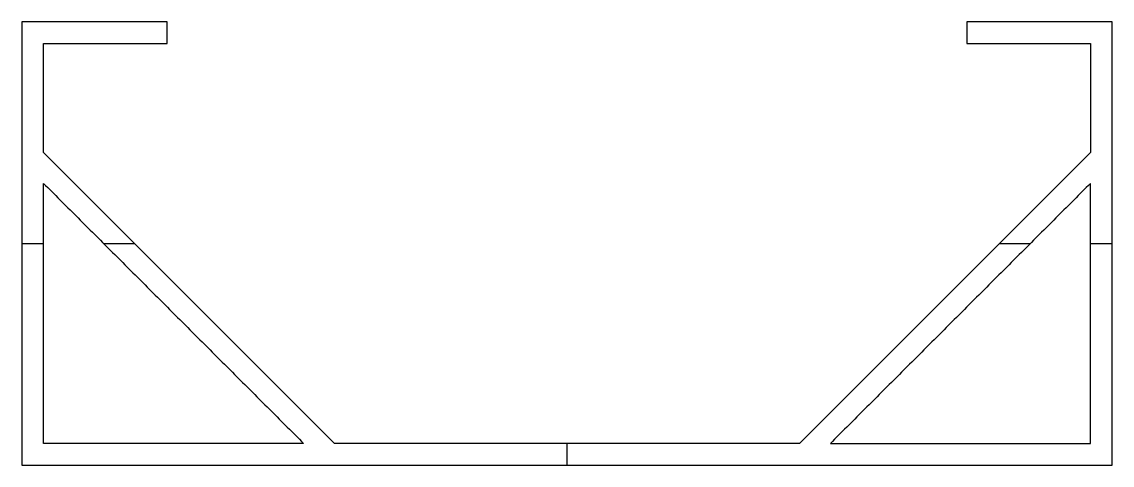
# Model space of a CAD drawing. Header units: millimetres. Extents: x 0 to 150, y 0 to 61.
import ezdxf

# ---------------------------------------------------------------- set-up
doc = ezdxf.new("R2010")
doc.units = ezdxf.units.MM
doc.layers.add('Predeterminado', color=18, linetype='Continuous', true_color=0x000000)

msp = doc.modelspace()

# ---------------------------------------------------------------- linework, layer by layer
at = {"layer": 'Predeterminado'}
for p, q in [((20, 61), (0, 61)), ((0, 61), (0, 0)), ((20, 58), (20, 61)), ((150, 61), (130, 61)), ((130, 61), (130, 58)), ((150, 0), (150, 61)), ((3, 43), (3, 58)), ((3, 58), (20, 58)), ((130, 58), (147, 58)), ((147, 58), (147, 43)), ((43, 3), (3, 43)), ((147, 43), (107, 3)), ((0, 30.5), (3, 30.5)), ((11.26, 30.5), (15.5, 30.5)), ((134.5, 30.5), (138.74, 30.5)), ((147, 30.5), (150, 30.5)), ((107, 3), (43, 3)), ((75, 0), (75, 3)), ((0, 0), (150, 0))]:
    msp.add_line(p, q, dxfattribs=at)
for points in [[(3, 38.76), (20.88, 20.88), (38.76, 3)], [(3, 3), (3, 20.88), (3, 38.76)], [(147, 38.76), (129.12, 20.88), (111.24, 3)], [(147, 3), (147, 20.88), (147, 38.76)], [(38.76, 3), (20.88, 3), (3, 3)], [(111.24, 3), (129.12, 3), (147, 3)]]:
    msp.add_open_spline(points, degree=2, dxfattribs=at)

doc.saveas('drawing.dxf')
